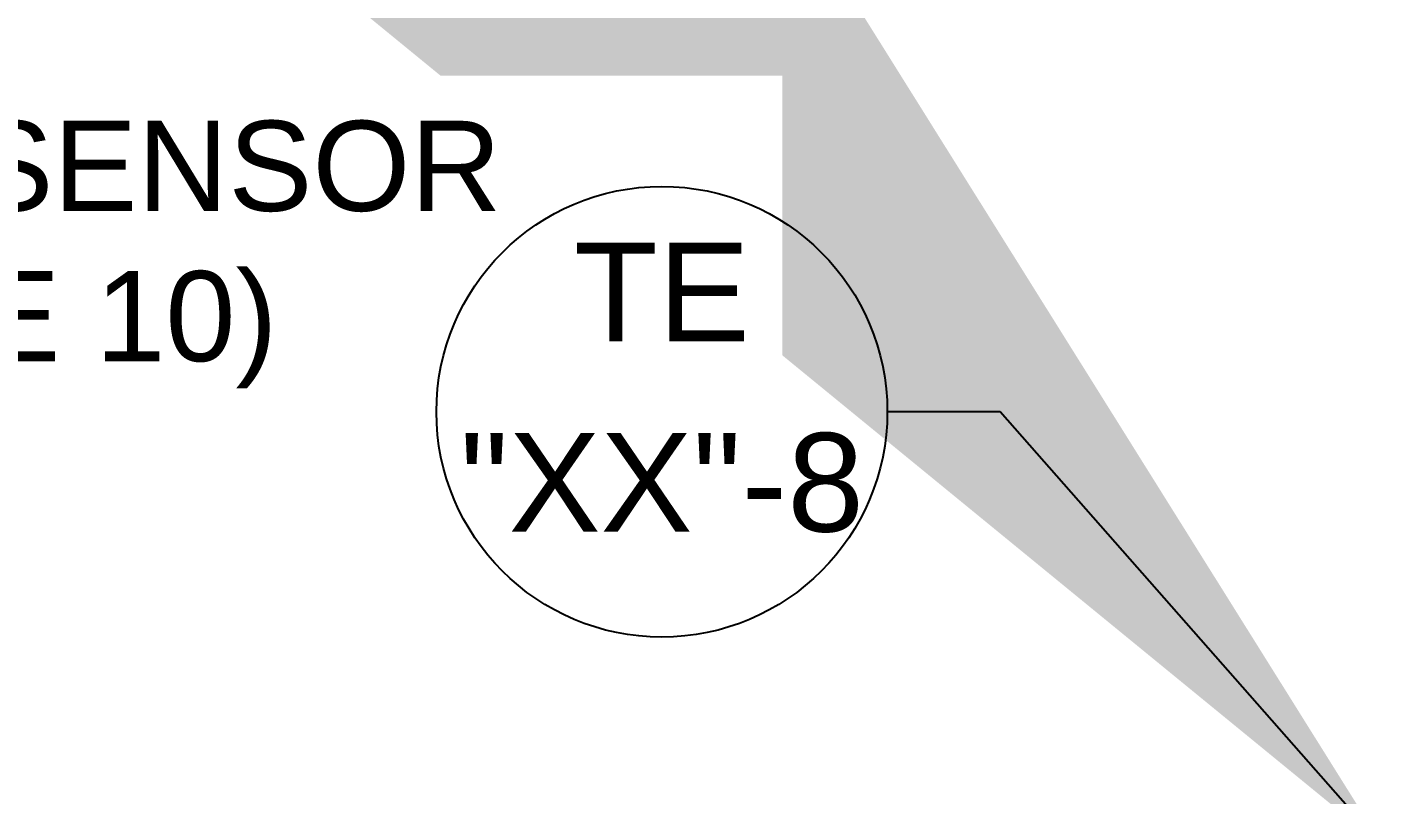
# Model space of a CAD drawing. Header units: feet. Extents: x -17 to 661, y -41 to 600.
# Drawn here: x 605.722 to 607.235, y 593.855 to 594.707 of the extents above; entities that cross this region are included whole.
import ezdxf
from ezdxf import colors
from ezdxf.entities.mleader import LeaderData, LeaderLine
from ezdxf.enums import TextEntityAlignment as Align
from ezdxf.math import Vec2, Vec3

# ---------------------------------------------------------------- set-up
doc = ezdxf.new("R2010")
doc.units = ezdxf.units.FT
doc.header["$MEASUREMENT"] = 0
doc.layers.add('G-ANNO-TEXT', color=1, linetype='Continuous')
doc.styles.add('NEI-A', font='arial.ttf')
doc.dimstyles.new('NEI-A', dxfattribs={"dimtxt": 0.1, "dimasz": 0.125, "dimexe": 0.0625, "dimexo": 0.0625, "dimgap": 0.0625, "dimtad": 0, "dimtih": 1, "dimtoh": 1, "dimdec": 4, "dimzin": 3, "dimdsep": 46, "dimlunit": 4, "dimtxsty": 'NEI-A', "dimcen": 0, "dimadec": 0, "dimazin": 0, "dimtfac": 0.75, "dimtdec": 4, "dimtofl": 0, "dimtmove": 0, "dimatfit": 3, "dimfxl": 1, "dimfrac": 1, "dimtolj": 1, "dimtzin": 0, "dimarcsym": 0})

# ---------------------------------------------------------------- blocks, each defined once
blk = doc.blocks.new('ELEMENT_TAG')
blk.add_circle((0, 0), 0.25)
at = {"style": 'NEI-A'}
for tag, p in [('INST_TYPE', (0, 0.078125)), ('TAG_NO.', (0, -0.078125))]:
    blk.add_attdef(tag, text='', height=0.109375, dxfattribs=at).set_placement(p, align=Align.MIDDLE_CENTER)

msp = doc.modelspace()

# ---------------------------------------------------------------- leaders
at = {"layer": 'G-ANNO-TEXT'}
msp.add_leader([(607.2261, 593.797), (606.8006, 594.2803), (606.6756, 594.2803)], dimstyle='NEI-A', override={"dimscale": 12}, dxfattribs=at)

# ---------------------------------------------------------------- next in the draw order: texts
at = {"layer": 'G-ANNO-TEXT', "insert": (604.5635, 594.4547), "char_height": 0.1, "width": 1.945611, "attachment_point": 4, "style": 'NEI-A', "bg_fill": 2}
msp.add_mtext('TEMPERATURE SENSOR\\P(TYP.) (SEE NOTE 10)', dxfattribs=at)

# ---------------------------------------------------------------- next in the draw order: block references
at = {"layer": 'G-ANNO-TEXT'}
ref = msp.add_blockref('ELEMENT_TAG', (606.4256, 594.2803), dxfattribs=at)
ref.add_attrib('INST_TYPE', 'TE', dxfattribs={"layer": '0', "height": 0.10938, "style": 'NEI-A'}).set_placement((606.4256, 594.3584), align=Align.CENTER)
ref.add_attrib('TAG_NO.', '"XX"-8', dxfattribs={"layer": '0', "height": 0.10938, "style": 'NEI-A'}).set_placement((606.4256, 594.2021), align=Align.MIDDLE)

# ---------------------------------------------------------------- next in the draw order: leaders
ml = msp.add_multileader_mtext('Standard', dxfattribs=at)
ml.set_content('VENDOR SUPPLIED CABLE ', color=256, style='NEI-A')
ml.set_leader_properties()
ml.build(insert=Vec2(0, 0))
ml.multileader.update_dxf_attribs({"dogleg_length": 0.0625, "arrow_head_size": 0.125})
ctx = ml.context
ctx.base_point, ctx.char_height, ctx.arrow_head_size, ctx.landing_gap_size, ctx.plane_origin = Vec3(605.7238, 595.0533), 0.1, 0.125, 0.09, Vec3(608.4619, 594.5248)
notes = []
notes.append((ctx, [(0, (1, 1, 0), (607.7826, 595.0533), (-1, 0), 0.0625, [(0, [(608.3792, 593.9543)], 0, [])])]))
ctx.mtext.insert, ctx.mtext.width, ctx.mtext.flow_direction = Vec3(605.8138, 595.1041), 1.988346, 5
for ctx, leaders in notes:
    for number, flags, end, landing, length, lines in leaders:
        leader = LeaderData()
        leader.index, (leader.has_last_leader_line, leader.has_dogleg_vector, leader.attachment_direction) = number, flags
        leader.last_leader_point, leader.dogleg_vector, leader.dogleg_length = Vec3(end), Vec3(landing), length
        for number, points, colour, breaks in lines:
            line = LeaderLine()
            line.index, line.vertices, line.color, line.breaks = number, Vec3.list(points), colors.encode_raw_color(colour), breaks
            leader.lines.append(line)
        ctx.leaders.append(leader)

doc.saveas('drawing.dxf')
